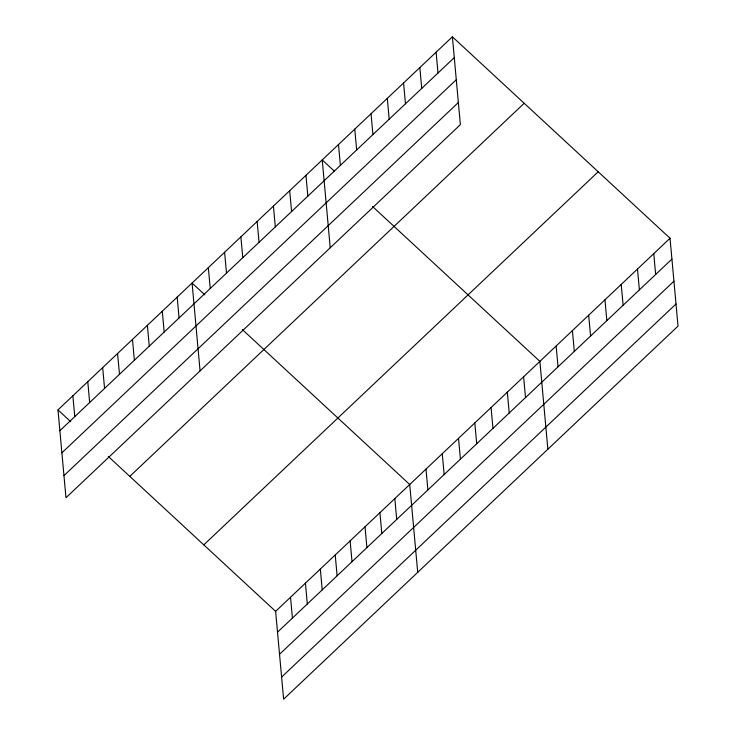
<?xml version="1.0" encoding="UTF-8"?>
<svg xmlns="http://www.w3.org/2000/svg" width="736" height="736" viewBox="0 0 736 736"><rect width="100%" height="100%" fill="white"/><g stroke="black" fill="none" stroke-linecap="round" stroke-linejoin="round"><path stroke-width="1.1" d="M452.382 36.8L460.377 124.651L65.973 497.738L57.978 409.897L452.382 36.8L670.027 238.262L678.022 326.103L283.618 699.2L275.623 611.349L108.256 456.43M59.874 430.716L454.278 57.62M61.888 452.833L456.283 79.736M63.958 475.622L458.362 102.525M129.803 476.376L524.207 103.279M203.798 544.87L598.202 171.773M275.623 611.349L670.027 238.262M277.518 632.178L671.922 259.081M279.533 654.295L673.937 281.198M281.612 677.083L676.007 303.986M334.199 171L322.23 159.924L330.225 247.765M372.508 206.457L539.874 361.376L547.869 449.227M204.847 294.86L192.078 283.038L200.072 370.889M242.346 329.581L409.722 484.5L417.717 572.35M57.978 409.897L70.748 421.71M653.761 253.653L655.656 274.473M637.486 269.036L639.382 289.864M621.221 284.427L623.116 305.247M604.955 299.819L606.85 320.638M588.68 315.21L590.576 336.03M572.415 330.602L574.31 351.422M556.14 345.994L558.035 366.813M523.609 376.768L525.504 397.596M507.334 392.159L509.229 412.979M491.068 407.551L492.964 428.37M474.803 422.942L476.698 443.762M436.108 52.192L438.003 73.011M458.528 438.334L460.423 459.154M419.842 67.583L421.737 88.403M442.262 453.726L444.158 474.545M403.576 82.975L405.472 103.794M425.988 469.108L427.883 489.937M387.302 98.357L389.197 119.186M371.036 113.749L372.931 134.568M394.827 498.594L396.713 519.414M354.761 129.14L356.656 149.96M379.923 512.688L381.818 533.508M338.496 144.532L340.391 165.352M365.019 526.783L366.914 547.602M350.124 540.877L352.02 561.706M305.955 175.315L307.85 196.135M335.22 554.972L337.116 575.8M289.69 190.698L291.585 211.526M320.326 569.066L322.221 589.895M273.424 206.089L275.31 226.909M305.422 583.16L307.317 603.989M257.149 221.481L259.044 242.3M290.527 597.255L292.422 618.084M240.884 236.872L242.779 257.692M224.609 252.264L226.504 273.084M208.343 267.656L210.238 288.475M177.174 297.132L179.069 317.961M162.279 311.227L164.174 332.056M147.375 325.33L149.27 346.15M132.48 339.425L134.366 360.244M117.576 353.519L119.471 374.339M102.672 367.614L104.567 388.433M87.777 381.708L89.672 402.528M72.873 395.802L74.768 416.622"/></g></svg>
